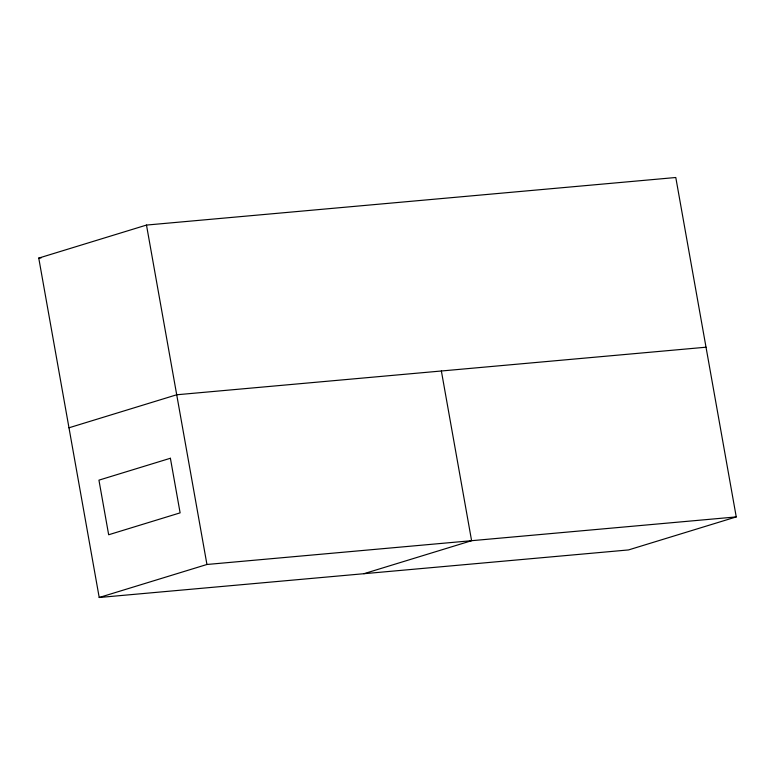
<?xml version="1.0" encoding="UTF-8"?>
<svg xmlns="http://www.w3.org/2000/svg" width="775" height="775" viewBox="0 0 775 775"><rect width="100%" height="100%" fill="white"/><g stroke="black" fill="none" stroke-linecap="round" stroke-linejoin="round"><path stroke-width="1.16" d="M38.75 258.085L146.485 225.07L675.79 177.504L736.25 516.915L628.515 549.93L99.21 597.496L38.75 258.085L41.143 257.872M68.975 427.79L176.71 394.775L706.025 347.21M99.21 597.496L206.944 564.481L736.25 516.915M363.863 573.713L471.597 540.698L441.372 370.993M146.485 225.07L206.944 564.481M170.393 458.257L98.938 480.151L108.665 534.76L180.12 512.856L170.393 458.257"/></g></svg>
